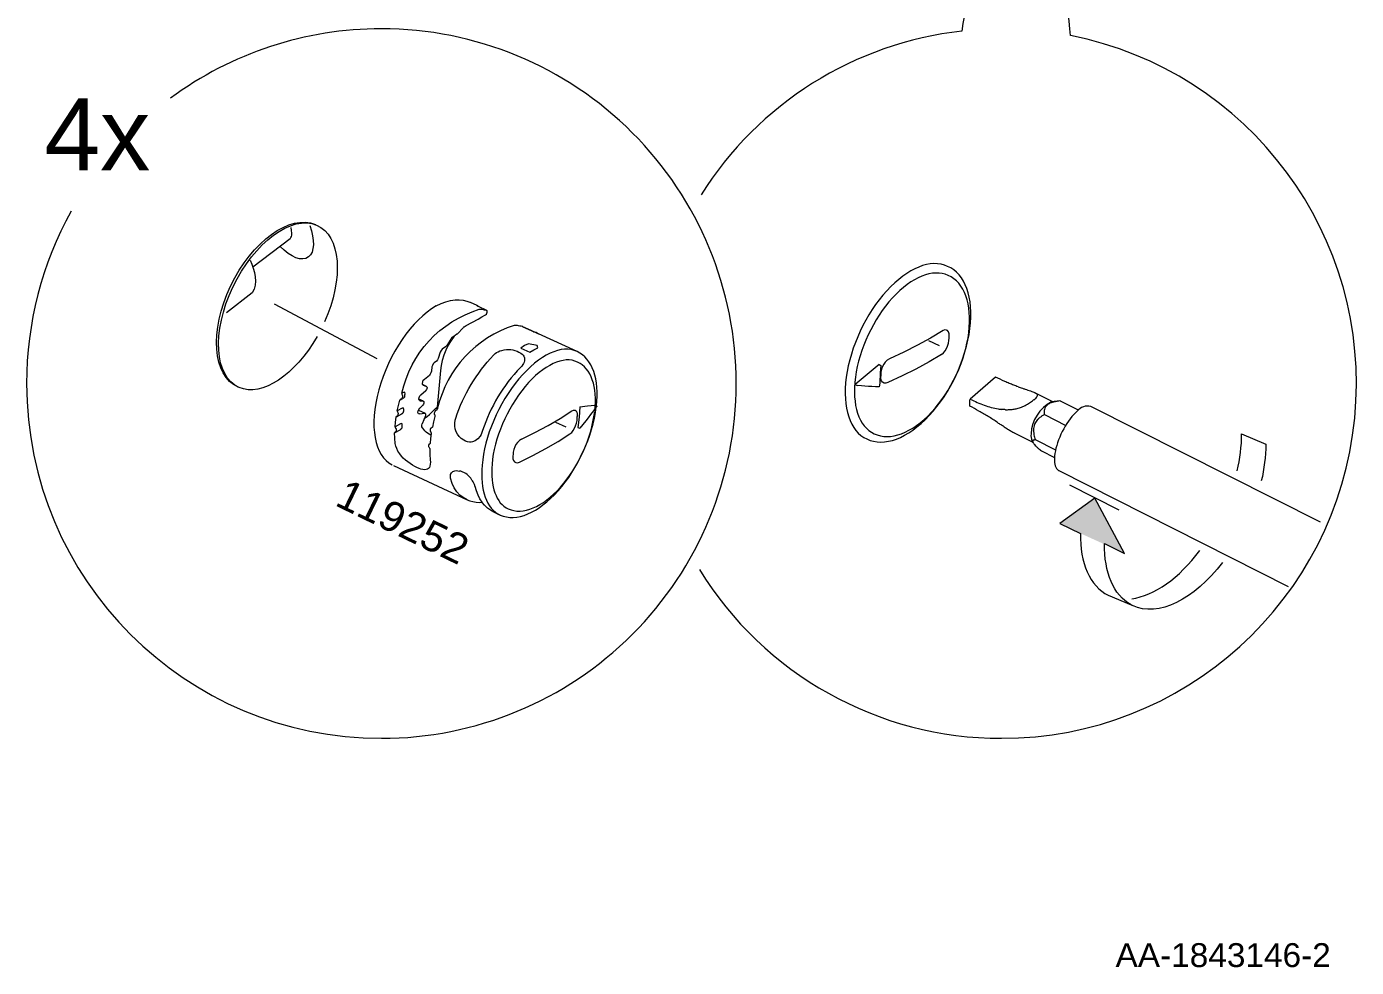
# Model space of a CAD drawing. Header units: metres. Extents: x -11.5 to 7.4, y -3.8 to 5.9.
# Drawn here: x 4.999 to 5.2927, y 0.7034 to 0.9112 of the extents above; entities that cross this region are included whole.
import ezdxf

# ---------------------------------------------------------------- set-up
doc = ezdxf.new("R2010")
doc.units = ezdxf.units.M
doc.header["$MEASUREMENT"] = 0
doc.layers.add('PDF6_Geometry_Num_Penna__7_Num_Penna__7', color=7, linetype='Continuous', lineweight=18)
doc.layers.add('PDF6_Text_Num_Penna__7_Num_Penna__7', color=7, linetype='Continuous', lineweight=18)
doc.styles.add('GENERATED_STYLE_1', font='')
doc.styles.get('GENERATED_STYLE_1').set_extended_font_data('Arial')

msp = doc.modelspace()

# ---------------------------------------------------------------- hatches: boundary and pattern name
at = {"layer": 'PDF6_Geometry_Num_Penna__7_Num_Penna__7', "linetype": 'Continuous', "lineweight": 18}
msp.add_hatch(color=7, dxfattribs=at).paths.add_polyline_path([(5.241497251750534, 0.794866258112064), (5.234919829238567, 0.8070751533163856), (5.227182696817877, 0.8014621082179207), (5.231718341926989, 0.7992950231766223)])

# ---------------------------------------------------------------- linework, layer by layer
at = {"layer": 'PDF6_Geometry_Num_Penna__7_Num_Penna__7', "color": 7, "linetype": 'Continuous', "lineweight": 18, "flags": 128}
for points in [[(5.008881065771067, 0.8704765185963419, 0.1282172665225067), (4.999011246484338, 0.8323805394973283, 0.4142024475179689), (5.077365375698625, 0.7540276387892995, 0.4142142067171323), (5.155719504912916, 0.8323805394973283, 0.4142142067171199), (5.077365375698625, 0.9107334402053571, 0.1612188671985471), (5.030796388929641, 0.8953979965712726)], [(5.14757770253043, 0.79131145240033, 0.2606571113216972), (5.21431753356987, 0.7540275159386729, 0.9066205344637401), (5.229557382023939, 0.9092395703434839)], [(5.082384315170124, 0.8293646794815217), (5.082433455420492, 0.8293646794815217), (5.082465396583233, 0.8294101342131128), (5.082524364883675, 0.8294555889447048), (5.082524364883675, 0.8294998151700375), (5.082556306046417, 0.8295464984078889), (5.082556306046417, 0.8295907246332224), (5.082556306046417, 0.8298218066605854), (5.082556306046417, 0.829868489898435), (5.082615642898736, 0.8300980977182872), (5.082556674598294, 0.8303671405890594), (5.082433823972371, 0.8304580500522443), (5.082256919071039, 0.8304113668143929), (5.081880996155713, 0.8302258623692476, -0.2720084610092364), (5.098973203740512, 0.8487753240787548), (5.09929507238043, 0.8487753240787548), (5.099554287201132, 0.8487753240787548), (5.099839300653272, 0.8487274123346449), (5.100071488336273, 0.8486930141593856), (5.100338074194527, 0.8486463309215342), (5.100659942834445, 0.848543136395759), (5.098828608553799, 0.8494183242548408), (5.098792490469778, 0.849418569956093), (5.098742121713149, 0.8494627961814256)], [(5.108576314318357, 0.8449065121671593), (5.108576314318357, 0.8449470528737129), (5.108549778583161, 0.844946561471211), (5.108226681436976, 0.845033785415616), (5.107941667984836, 0.845079240147208), (5.107673853620321, 0.8451246948787992), (5.107406039255808, 0.8451799776604654), (5.107085399122147, 0.8451799776604654), (5.106708247700562, 0.845224203885798, 0.262487553099207), (5.089769480547542, 0.8269980850237229), (5.089715426272134, 0.8268113520723182), (5.089629430833986, 0.8266307616522104)], [(5.217960054628513, 0.831667883016344, 0.001717212216290526), (5.216998134227529, 0.8320315208690792, -0.006508366035542143), (5.21601532922014, 0.8324197288469986, -0.01145701589592576), (5.215014096618859, 0.8328472490252121, -0.007373066253973542), (5.21299320382241, 0.8337993413761238), (5.207399814824095, 0.8289332280832769, 0.008129592957628533), (5.20894036167318, 0.8282096378965846, 0.01849554824091712), (5.21049442209112, 0.8276027558045191, 0.02217443082317866), (5.212037425952722, 0.8271150388196036, 0.02865103917863902), (5.213596400395696, 0.8267796566108299, 0.01159053641577579), (5.214397386476721, 0.8266617200099438)], [(5.213417775585604, 0.8237870153633233, 0.003790974665579934), (5.212383373315324, 0.8244491802370542, 0.003387113592843999), (5.21135879909512, 0.8250941460231527, 0.006184835383804523), (5.21033545338117, 0.8257145416840688, 0.01092611155771465), (5.209318250198523, 0.8263079102072819, 0.009694204659152019), (5.207285072339481, 0.8273975952592281, -0.07136212347740845), (5.207399569122842, 0.8289327366807724)], [(5.215213114632855, 0.8266101227470557, 0.01810921100463255), (5.216023928763954, 0.826622407809646, 0.02069407356253489), (5.216842113932609, 0.82669857519772, 0.02337231590746932), (5.217777007195888, 0.8268803941240863, 0.03004876194526687), (5.218692244359023, 0.8271764641325632, 0.02812131669858753), (5.219248757694455, 0.827403737790525, 0.01176866204264079), (5.219779472398448, 0.8276727806612962, 0.01635412526029797), (5.220258589839554, 0.8279442805445889, 0.01343113111046494), (5.220702080599137, 0.8282366650342876, 0.01784765866037701), (5.221113630195982, 0.8285364205615418)], [(5.231273991213024, 0.8265058225656459), (5.227178028494093, 0.8285415802878306), (5.225351239686603, 0.8283327342237596, 0.2673534487305261), (5.220820140050652, 0.8212769313744452, 0.1450837303048205), (5.221055890401798, 0.8196883499306225), (5.221283164059759, 0.8192989134464446)], [(5.225651978018863, 0.8283622183739814), (5.221694959357857, 0.8303622265640236, -0.04867295132877292), (5.221982184121265, 0.8301875329739596)], [(5.222734644205049, 0.8248528673938376, -0.03762865149465691), (5.223240788783857, 0.8252165052465728, -0.01247668534533551), (5.223769046475329, 0.8255248603176426), (5.228475453954475, 0.8231452436934958)], [(5.223861184444774, 0.8269382567688979, 0.06634879408460204), (5.223733419793811, 0.8264050850523885, 0.06010250679266827), (5.223729734275032, 0.8258682278171001)], [(5.284762539487176, 0.8017849596628475), (5.234036287536922, 0.8273268332986952, 0.2966249802711758), (5.231023744488015, 0.8262939052359268), (5.230633079497576, 0.8259290388769323), (5.23024118600088, 0.8255211747988653), (5.229855435035478, 0.8250875120893539), (5.229468455563818, 0.8246010236106942), (5.22909130414223, 0.8240887365005918), (5.228728894795756, 0.8235457367340082), (5.228377542005614, 0.8229855378797959), (5.228042159796841, 0.8224032259129155), (5.227726433688215, 0.8217963438208518), (5.227421764135926, 0.8211759481599357), (5.227150264252632, 0.8205616950303156), (5.226903334494525, 0.8199339283318441), (5.226679746355344, 0.8193159896834477), (5.226488099378903, 0.818699279541308), (5.226323479540167, 0.8180985399805403), (5.226192029370425, 0.8175113139886232), (5.22609006335091, 0.8169437440968546), (5.226022495506653, 0.8164056583553094), (5.22598932583765, 0.8158982852702428), (5.225988097331394, 0.8154105682853245), (5.226020038494136, 0.8149646205132202), (5.22609006335091, 0.8145641274727078), (5.226184658332871, 0.8141918900761596), (5.226318565515127, 0.8138798494863133), (5.226479499835088, 0.8136058925905028), (5.22667237531779, 0.8133835329575794), (5.226893506444453, 0.8132115420812864), (5.226993015451452, 0.8131587163121399)], [(5.215646285939863, 0.8223386064836795, 0.004204042558163032), (5.216415330858148, 0.8218828306615018, 0.02726770314929105), (5.217167176688802, 0.821474966583434)], [(5.222277639876614, 0.8244278042281419, 0.04218322233003162), (5.221952085717916, 0.8240199401500723, 0.04798694326823304), (5.221687956872177, 0.8235592503028606, 0.03833241992534809), (5.221499995414511, 0.8230395921552027, 0.03792639996466069), (5.221400486407516, 0.8224879928448026, 0.03307779790652297), (5.221385744332405, 0.8217594886330746)], [(5.221307365633063, 0.8198721344670066, -0.0953186494641941), (5.221486727546914, 0.8199532158801146, -0.03014505678713932), (5.221714001204873, 0.8199900710678918), (5.226231218720098, 0.8177111919570033)], [(5.266347476362428, 0.8130970452979245, 0.05760226661167972), (5.267333966888598, 0.8212702974406447), (5.272658313016143, 0.8190196739737177, -0.05746675881828877), (5.271676736515008, 0.8108673064374061)], [(5.221360191402212, 0.8191878564806077, 0.02222402188227352), (5.221576408503839, 0.8189126710785386, 0.0295702251320957), (5.221952331419164, 0.818526920113138, 0.01649604255901224), (5.222392136659975, 0.8181116849975139, 0.00304820407359186), (5.223118798112315, 0.8174987832247789), (5.225994731265191, 0.8160454603200984)], [(5.237884214842111, 0.7856278910425845), (5.24293091855507, 0.7835160887829513, 0.009322665784587283), (5.243207455314023, 0.7833767761731547)]]:
    msp.add_lwpolyline(points, format="xyb", dxfattribs=at)
for points in [[(5.048975701703236, 0.8581366646247863), (5.057182123514954, 0.864414331609499)], [(5.048850025512918, 0.8524191964942869), (5.043137471407453, 0.848021144086208)], [(5.053693534290595, 0.8500200466206165), (5.076364388798599, 0.837908203410775)], [(5.089447980459498, 0.8495485459183216), (5.090531522980147, 0.8500534619908686), (5.09158803836309, 0.8504564120438989), (5.092629811670927, 0.8507328259522282), (5.093650700372356, 0.8508728756657806), (5.094552423966638, 0.8508728756657806), (5.095413606854363, 0.8507770521775608), (5.096230563516759, 0.8505976902637107), (5.096923441046966, 0.8503298758991971)], [(5.098506494212625, 0.8495947377536686), (5.097015087613908, 0.85028515827136)], [(5.098791999067272, 0.8494183242548408), (5.098615094165941, 0.8495043196929881), (5.098506985615128, 0.8495485459183216), (5.098419761670721, 0.8496394553815039), (5.098506985615128, 0.849595229156173)], [(5.098561039890534, 0.8495485459183216), (5.098651949353719, 0.8495043196929881), (5.098741630310643, 0.8494625504801743)], [(5.100659942834445, 0.848543136395759), (5.098828240001922, 0.8494178328523381)], [(5.095609185050835, 0.8448654800581004), (5.095867171365276, 0.845033785415616), (5.096103044567048, 0.8451799776604654), (5.098741876011896, 0.8466296150463677)], [(5.098742121713149, 0.8466296150463677), (5.099554164350502, 0.8471382166376928), (5.100379720556715, 0.8475903069410933)], [(5.10037922915421, 0.8475906754929703), (5.100574561649429, 0.8477270396877463), (5.100660557087577, 0.8479125441328916), (5.100750238044499, 0.8481398177908508), (5.100750238044499, 0.848325322235997), (5.100750238044499, 0.8484604579245119), (5.100660557087577, 0.848542767843881)], [(5.093420109747496, 0.8428526954029616), (5.092775143961397, 0.8418969175332744), (5.092131406681554, 0.840849001694143), (5.091587178408711, 0.839750717098382), (5.091174400305608, 0.8386131203023268), (5.09081690498417, 0.837470609481235), (5.090531891532024, 0.8363330126851789), (5.090404126881063, 0.8352863253523077), (5.089679308188112, 0.8271744985225489)], [(5.093650577521728, 0.8429939736227752), (5.093006840241888, 0.842584881038448)], [(5.093999719000605, 0.8432560140078706), (5.093650823222982, 0.842994342174654)], [(5.094180923673843, 0.8433970465264311), (5.094090014210661, 0.8433098225820252), (5.094000333253733, 0.8432557683066184)], [(5.095609553602714, 0.8448658486099783), (5.095518644139529, 0.8448191653721278), (5.095414221107493, 0.8447208848713883), (5.094180800823217, 0.8433965551239275)], [(5.120614201451392, 0.8394301998153475), (5.112053969837014, 0.8433970465264311)], [(5.202733702350251, 0.8428092062813857), (5.202733702350251, 0.8433902897420049), (5.202585053092882, 0.8438165814139618), (5.202402005660257, 0.8440622826658091), (5.202157532914669, 0.8442047893918811), (5.201817236680858, 0.8442477871109544), (5.201384802477605, 0.8440622826658091), (5.198630491444392, 0.8424259123285021), (5.195750872772733, 0.8408325397102692), (5.192694349199748, 0.8393337620739967), (5.189570257782501, 0.8378337559314648)], [(5.20104413769192, 0.8388073471419126), (5.201476571895169, 0.8391476433757212), (5.201874607923163, 0.8396279893230849), (5.202157164362792, 0.840103421245411), (5.20240163710838, 0.8406365929619204), (5.202584684541005, 0.8412692736854286), (5.202680508029225, 0.8418835268150486), (5.202733333798374, 0.8423786148375214), (5.202733333798374, 0.8428098205345158)], [(5.090816290731036, 0.8399374500497876), (5.090531277278895, 0.8396610361414583), (5.090354372377563, 0.83930354082002), (5.08990965311172, 0.8379239282908948)], [(5.091546883403407, 0.8404816783226297), (5.090817150685419, 0.8399374500497876)], [(5.091819243241082, 0.8408037926638023), (5.091669365477454, 0.8406256592562134), (5.09154651485153, 0.8404819240238819)], [(5.093006717391264, 0.8425856181422047), (5.092866667677709, 0.8424406544036147), (5.092684848751341, 0.8422182947706913), (5.091818751838577, 0.8408042840663068)], [(5.10813650907755, 0.8402040359080418), (5.110131603242555, 0.83930354082002), (5.111001385674097, 0.8398428550678263), (5.111877310636935, 0.8402580901834487)], [(5.10986415742992, 0.8411709931846909), (5.108989460973341, 0.8407582150815847), (5.10813687762943, 0.8402041587586684)], [(5.1117728876049, 0.8407576008284563), (5.109863788878043, 0.8411703789315608)], [(5.111877187786309, 0.8402585815859531), (5.111772764754273, 0.8407573551272041)], [(5.19816304481275, 0.8419057627783415), (5.200562317537047, 0.8407915076012111)], [(5.089502034734902, 0.8373450561415412), (5.088986062106024, 0.8369310495321773)], [(5.089909898812971, 0.8379239282908948), (5.089714566317754, 0.8376118877010477), (5.089502034734902, 0.8373453018427925)], [(5.201043891990667, 0.838807224291287), (5.198294494982489, 0.8371708539539799), (5.195409962285796, 0.8355774813357479), (5.192363266762881, 0.8340750181806964), (5.189229347295562, 0.8325774690506842), (5.188740401804385, 0.8324877880937596), (5.188365707395317, 0.8324877880937596), (5.188025411161506, 0.8326831205889782), (5.187779709909659, 0.8329656770286036), (5.187645802727403, 0.8334042537631525), (5.187645802727403, 0.833980423198736)], [(5.189569889230624, 0.837833264528963), (5.189080943739445, 0.837554393608114), (5.188643595511156, 0.8371219594048629), (5.188313127327421, 0.8366760116327585), (5.188024428356501, 0.8361489824475452), (5.187779955610912, 0.8355298152928885), (5.187684132122689, 0.8348959060631209), (5.187646048428654, 0.8344167886220166), (5.187646048428654, 0.8339806688999873)], [(5.086586666531103, 0.8320087935032836), (5.086436788767475, 0.8321390151667627), (5.086406076110995, 0.8324166575813496), (5.086495757067919, 0.8327827524466036), (5.086613693668808, 0.8331058495927826), (5.086844652845542, 0.8333724354510368), (5.087951536985118, 0.8342422178825801)], [(5.088395887699084, 0.835108191944717), (5.0883049782359, 0.8347408685732045), (5.088132987359607, 0.8344656831711355), (5.087951168433241, 0.8342420950319545)], [(5.088985816404771, 0.8369310495321773), (5.088767142290626, 0.8367000903554391), (5.088627092577074, 0.8363794502217781), (5.088536183113892, 0.8360661811256715), (5.088396133400336, 0.8351079462434647)], [(5.187251820770063, 0.836585962123956), (5.184655987044291, 0.8343685083260288), (5.181997499499298, 0.832146140503065), (5.182390621502252, 0.8319557220328839)], [(5.187252189321942, 0.8365855935720781), (5.187645311324896, 0.8363939465956367)], [(5.187645679876779, 0.8363937008943854), (5.187592854107628, 0.8355288324878805), (5.187535114313446, 0.8347573305570783), (5.187497030619408, 0.8339809146012396), (5.187439290825223, 0.8332597814270661), (5.187401207131186, 0.8324870509900038), (5.187305383642965, 0.8316234110897582)], [(5.087307676854651, 0.8317352051593492), (5.086437894423108, 0.8321393837186397)], [(5.086586543680479, 0.8320091620551597), (5.087307676854651, 0.8317352051593492), (5.087398586317834, 0.8316455242024245), (5.087435441505614, 0.8314575627447613), (5.087398586317834, 0.8312376601243576), (5.087307676854651, 0.8310460131479163), (5.087167627141097, 0.8308703367528452)], [(5.187305015091088, 0.8316236567910105), (5.186484372909916, 0.8316715685351213), (5.185668644753783, 0.8317194802792311), (5.184900828341757, 0.8317563354670074), (5.184123183879658, 0.8318054757173785), (5.183350453442598, 0.8318533874614884), (5.182390990054131, 0.8319553534810051)], [(5.080828657694047, 0.8263550848476369), (5.081118585171229, 0.8275418218940631), (5.081418340698482, 0.8286806471963768)], [(5.081522763730518, 0.8288656602390185), (5.081522763730518, 0.8288116059636126), (5.081472394973888, 0.8288116059636126), (5.081472394973888, 0.8287710652570572), (5.081418340698482, 0.8287710652570572), (5.081418340698482, 0.8287243820192058), (5.081418340698482, 0.8286801557938723), (5.082116132253732, 0.829088019871941)], [(5.08193443617799, 0.829132491798525), (5.081880381902582, 0.829132491798525), (5.081880381902582, 0.8290882655731924), (5.081880381902582, 0.829047724866637), (5.081844755221065, 0.829047724866637), (5.081844755221065, 0.8290010416287865), (5.081794386464434, 0.8290010416287865), (5.081649422725846, 0.8289113606718619), (5.081522886581144, 0.8288659059402699)], [(5.081880750454459, 0.8302262309211264), (5.081880750454459, 0.8301807761895352), (5.081880750454459, 0.8301353214579423), (5.081880750454459, 0.830098466270166), (5.081880750454459, 0.8300530115385731), (5.081880750454459, 0.8300087853132405), (5.081934804729867, 0.8298687355996881), (5.082025714193049, 0.8296869166733201)], [(5.082025345641172, 0.8296860567189377), (5.082025345641172, 0.8296406019873457), (5.082025345641172, 0.8295902332307179), (5.082025345641172, 0.8295460070053853), (5.082025345641172, 0.8294993237675339), (5.082025345641172, 0.8294550975422013), (5.081971291365766, 0.8293236473724628), (5.08193443617799, 0.8291332289022808)], [(5.082347459982348, 0.8293237702230893), (5.082256550519162, 0.8291788064844985), (5.08211650080561, 0.8290878970213145)], [(5.082465150881982, 0.8294552203928269), (5.082465150881982, 0.8294097656612358), (5.082384069468871, 0.8293237702230893), (5.082384069468871, 0.8293655394359023)], [(5.086668239346714, 0.8284983368675052), (5.085620323507586, 0.8289565697022026)], [(5.085761970279274, 0.8286342096597776), (5.085888506423977, 0.828544528702853), (5.085711601522645, 0.8286796643913696), (5.085620692059463, 0.8289118520743655), (5.085671060816091, 0.8292779469396185), (5.085852879742458, 0.8296403562860952), (5.086083838919196, 0.8299130846756455), (5.087167381439846, 0.8308700910515938)], [(5.085888260722726, 0.8285450201053575), (5.086614307921936, 0.8284983368675052), (5.08670521738512, 0.8284491966171359), (5.08675435763549, 0.8282673776907687), (5.08675435763549, 0.8280450180578462), (5.086668362197344, 0.8278189729061456), (5.086523398458752, 0.8276322399547418)], [(5.081834804320366, 0.8256280548434187), (5.080597698517312, 0.8249388628319849), (5.080597698517312, 0.8249855460698363), (5.080597698517312, 0.8250297722951698), (5.080656666817754, 0.8250297722951698), (5.080656666817754, 0.8250850550768352), (5.08071072109316, 0.8250850550768352)], [(5.081005194043499, 0.8253523780388461), (5.080969567361983, 0.8253069233072541), (5.080969567361983, 0.825261468575663), (5.080919198605356, 0.825261468575663), (5.080919198605356, 0.8252160138440701), (5.080796347979431, 0.825170559112478), (5.080711581047543, 0.8250845636743307)], [(5.080828534843423, 0.8263553305488891), (5.080828534843423, 0.8263184753611119), (5.080828534843423, 0.8262717921232605), (5.080887503143867, 0.8262275658979288), (5.080887503143867, 0.8261685975974835), (5.080968584556974, 0.8259966067211906), (5.081005439744752, 0.8258590140201552)], [(5.082284560461872, 0.8266302702497059), (5.082247705274096, 0.826896856107961), (5.082156795810914, 0.8269939081024411), (5.081925836634175, 0.8269435393458116), (5.080828780544675, 0.8263182296598597)], [(5.081006176848508, 0.8258591368707817), (5.081060231123915, 0.8258149106454491), (5.081060231123915, 0.8257645418888195), (5.081060231123915, 0.8257190871572284), (5.081060231123915, 0.8256736324256364), (5.081006176848508, 0.8254930420055278), (5.081006176848508, 0.8253529922919753)], [(5.082052987032007, 0.8258590140201552), (5.081925222381045, 0.8257152787878246), (5.081835541424118, 0.8256280548434187)], [(5.081871782358768, 0.8257593821625324), (5.082107655560542, 0.8259043459011224)], [(5.082107901261795, 0.8259043459011224), (5.082157041512163, 0.8259043459011224), (5.082193896699943, 0.8259498006327144), (5.082193896699943, 0.8259903413392689), (5.082247950975349, 0.8260357960708609), (5.082247950975349, 0.8260763367774153), (5.082247950975349, 0.8261181059902292), (5.082283577656865, 0.826353979192004)], [(5.082283946208742, 0.8263541020426297), (5.082283946208742, 0.8263946427491842), (5.082283946208742, 0.8266305159509582)], [(5.08576184742865, 0.8256736324256364), (5.085530888251911, 0.8257190871572284), (5.085439978788727, 0.8259512748402242), (5.085475605470247, 0.8263185982117376), (5.085620569208839, 0.8266748650269173), (5.085852756891834, 0.8269525074415043), (5.086523521309378, 0.8276330999091233)], [(5.085530396849409, 0.8264900976855278), (5.087026717473163, 0.8258144192429455)], [(5.085761356026145, 0.8256733867243842), (5.086935808009978, 0.8258146649441978), (5.087026717473163, 0.8257642961875682), (5.087117626936346, 0.8256733867243842), (5.087117626936346, 0.8254927963042773), (5.087075857723534, 0.8252618371275391)], [(5.087076226275409, 0.8252615914262877), (5.086351407582459, 0.8234851713754265)], [(5.086809271865279, 0.8246712941687235), (5.087434581551229, 0.825084072271828), (5.087992323392925, 0.8255373910814869), (5.088454241746398, 0.8259968524224428), (5.088858420305689, 0.8263998024754722), (5.089266284383756, 0.8268113520723182), (5.08967906248686, 0.8271749899250533)], [(5.089125866118327, 0.8261685975974835), (5.089089010930547, 0.8259966067211906), (5.089034956655141, 0.8258590140201552)], [(5.089035325207018, 0.8258590140201552), (5.089035325207018, 0.8258147877948234), (5.089035325207018, 0.8257644190381948), (5.089035325207018, 0.8257189643066019), (5.089035325207018, 0.8256735095750098), (5.089035325207018, 0.8256280548434187), (5.089126234670202, 0.8254929191549021), (5.089180288945608, 0.8253061862034974)], [(5.089266284383756, 0.8263184753611119), (5.089215915627127, 0.8263184753611119), (5.089215915627127, 0.8262717921232605), (5.089180288945608, 0.8262717921232605), (5.089180288945608, 0.8262275658979288), (5.089126234670202, 0.8262275658979288), (5.089126234670202, 0.8261685975974835)], [(5.089180411796235, 0.8253065547553762), (5.089180411796235, 0.8252611000237842), (5.089180411796235, 0.8252156452921922), (5.089180411796235, 0.8251701905606001), (5.089180411796235, 0.8251296498540457), (5.089180411796235, 0.8250841951224546)], [(5.089538521370802, 0.8264900976855278), (5.089393557632212, 0.8263991882223429), (5.089265792981253, 0.826318106809234)], [(5.089679553889361, 0.8271740071200462), (5.089629185132736, 0.8266310073534617), (5.089629185132736, 0.8265843241156103), (5.089588644426179, 0.826535183865241), (5.08953827566955, 0.8264897291336499)], [(5.108317959452041, 0.8201194327769885), (5.111270059992993, 0.8215702986691511), (5.114153364183428, 0.823115759543275), (5.116837650359866, 0.8246710484674722), (5.119439626616936, 0.8263184753611119), (5.119798350444631, 0.8264904662374057), (5.120115305059516, 0.8264904662374057), (5.120346264236254, 0.8263553305488891), (5.120523169137584, 0.8260875161843737), (5.120614078600768, 0.8256735095750098), (5.120614078600768, 0.8251292813021678)], [(5.12120290165082, 0.8272656536869851), (5.12102599674949, 0.8249855460698363), (5.120754496866198, 0.8226587552148379), (5.121167274969304, 0.8224916783635807)], [(5.124816798513626, 0.8272194618516382), (5.124173061233783, 0.8263545934451324), (5.12356495063546, 0.8255376367827383), (5.123035464437729, 0.82480790406475), (5.12248263662107, 0.8241273115971319), (5.121842584860007, 0.823347210122515), (5.121166906417425, 0.8224909412598249)], [(5.121203147352073, 0.8272656536869851), (5.122893571964786, 0.8274511581321295), (5.124531170808353, 0.8275862938206462)], [(5.124531170808353, 0.8275866623725241), (5.124853039448272, 0.8274515266840075)], [(5.124943948911458, 0.8274054576992871), (5.124943948911458, 0.8273649169927308), (5.12490709372368, 0.8273649169927308), (5.12490709372368, 0.827310862717324), (5.124853039448272, 0.8272654079857329), (5.124816184260496, 0.8272199532541409)], [(5.124853285149525, 0.8274510352815048), (5.124944194612709, 0.8274055805499128)], [(5.081972028469522, 0.8231715337274439), (5.081935173281746, 0.8234393480919584), (5.081844263818562, 0.8235351715801791), (5.081613304641824, 0.8234848028235504), (5.080388483901363, 0.8228042103559305)], [(5.080388975303867, 0.8228039646546801), (5.080474970742012, 0.8238518804938098), (5.080597821367936, 0.824939108533238)], [(5.080389343855744, 0.8228040875053049), (5.080389343855744, 0.8227488047236386), (5.080389343855744, 0.8227033499920475), (5.080389343855744, 0.8226591237667158), (5.08042497053726, 0.8226173545539011), (5.080515880000446, 0.8224908184091992), (5.080598189919813, 0.8223003999390164)], [(5.080597575666683, 0.8223012598933988), (5.080597575666683, 0.8222558051618067), (5.080656543967129, 0.822214035948992), (5.080656543967129, 0.8221685812174), (5.080656543967129, 0.8221243549920674), (5.080656543967129, 0.8219781627472171), (5.080656543967129, 0.8218933958153309)], [(5.081739840786527, 0.822401383153526), (5.081613304641824, 0.822256419414936), (5.08152239517864, 0.8221679669642707)], [(5.081558636113288, 0.8223006456402686), (5.081794509315063, 0.8224456093788586)], [(5.081794755016313, 0.8224449951257284), (5.081843895266681, 0.8224449951257284), (5.081880750454459, 0.8224916783635807), (5.081880750454459, 0.8225322190701352), (5.081934804729867, 0.8225776738017272), (5.081934804729867, 0.8226169860020223), (5.081934804729867, 0.8226587552148379), (5.081971659917643, 0.822894628416611)], [(5.081971414216394, 0.8228953655203668), (5.081971414216394, 0.8229359062269204), (5.081971414216394, 0.8231705509224359)], [(5.086292193580764, 0.8228039646546801), (5.086265166443059, 0.8229808695560097), (5.086292193580764, 0.823211828732747), (5.086351161881208, 0.8234845571222982)], [(5.086496125619798, 0.8224914326623294), (5.086405216156615, 0.8226179688070312), (5.086292193580764, 0.8228034732521756)], [(5.088305223937152, 0.8209768072953123), (5.087901045377864, 0.8212028524470121), (5.087543550056425, 0.8214362686362673), (5.087221681416503, 0.8216647708004867), (5.086935439458101, 0.8219387276962964), (5.086704480281364, 0.8222139130983654), (5.086495634217293, 0.822491555512955)], [(5.088160137347938, 0.8223451175668535), (5.088160137347938, 0.8222148959033753), (5.088133110210233, 0.8220785317085992)], [(5.088250678259243, 0.8224914326623294), (5.088250678259243, 0.822444749424478), (5.08822365112154, 0.822444749424478), (5.08822365112154, 0.8224017517054047), (5.088159768796057, 0.8223452404174791)], [(5.088536183113892, 0.8226173545539011), (5.088396133400336, 0.8225768138473466), (5.088251169661746, 0.8224908184091992)], [(5.088626846875822, 0.8227494189767697), (5.088572792600415, 0.8227039642451768), (5.088572792600415, 0.8226585095135848), (5.088535937412638, 0.8226585095135848), (5.088535937412638, 0.8226179688070312)], [(5.089180411796235, 0.8250845636743307), (5.088858543156315, 0.8239469668782755), (5.088626355473318, 0.8227491732755166)], [(5.11582364129349, 0.8238687110295615), (5.118108662935674, 0.8227999105840231)], [(5.118976848309078, 0.821253466904893), (5.119389626412183, 0.8215704215197777), (5.119711495052105, 0.8220323398732505), (5.119969481366546, 0.8224918012142064), (5.120255723324949, 0.8230274299432354), (5.120437542251315, 0.8236244839852249), (5.120577591964866, 0.8242141669896608), (5.120577591964866, 0.8246711713180979), (5.120614447152645, 0.8251294041527943)], [(5.080388975303867, 0.8216163676538724), (5.080334921028461, 0.8216163676538724), (5.080334921028461, 0.821569684416021), (5.080334921028461, 0.8215254581906892), (5.080284552271831, 0.8214800034590972), (5.081522886581144, 0.8221679669642707)], [(5.08042497053726, 0.8191094777812689), (5.080334061074076, 0.8202949863214348), (5.08028492082371, 0.8214804948616008)], [(5.08065678966838, 0.8218929044128274), (5.08065678966838, 0.8218474496812362), (5.080597821367936, 0.8218019949496442), (5.080597821367936, 0.8217565402180522), (5.080565880205196, 0.8217565402180522), (5.080474970742012, 0.8216644022486097), (5.080388975303867, 0.8216164905044971)], [(5.088305223937152, 0.82102238487753), (5.088251169661746, 0.82102238487753), (5.088224142524043, 0.82102238487753), (5.088160260198562, 0.8210678396091229), (5.08813323306086, 0.8210678396091229), (5.088042323597676, 0.821113294340714)], [(5.088133110210233, 0.8220787774098506), (5.088133110210233, 0.8220320941719983), (5.088133110210233, 0.8219780398965932), (5.088133110210233, 0.8219387276962964), (5.088160137347938, 0.8218932729647044), (5.088160137347938, 0.8218478182331133), (5.088251046811122, 0.8217114540383372), (5.088305101086528, 0.8215701758185254)], [(5.088364069386969, 0.8213444992187036), (5.088224019673417, 0.8202560426730168), (5.088133110210233, 0.8191995272900714)], [(5.088305223937152, 0.8215700529678989), (5.088364192237597, 0.8215258267425662), (5.088364192237597, 0.8214803720109742), (5.088364192237597, 0.8214361457856416), (5.088364192237597, 0.8213894625477911), (5.088364192237597, 0.8213440078161991)], [(5.108318082302665, 0.820118572822607), (5.107854935442932, 0.819797932688946), (5.107443385846087, 0.8193851545858424), (5.107084662018391, 0.8189220077261083), (5.106798420059988, 0.8184281482098941), (5.106590802502177, 0.81783846520546), (5.106486379470141, 0.8171947279256191), (5.106449524282365, 0.8167917778725879), (5.106395470006957, 0.8163384590629281)], [(5.10639571570821, 0.8163379676604237), (5.10639571570821, 0.8157814543249895), (5.106535765421761, 0.8153735902469226), (5.106766724598501, 0.8150959478323339), (5.107030853444236, 0.8149251854622994), (5.107406776359561, 0.814878502224448), (5.107855181144185, 0.815014866419224), (5.110820795253987, 0.8164706463364224), (5.113690585875572, 0.8180210212355821), (5.11637487205201, 0.8196119368412971), (5.118976848309078, 0.8212532212036407)], [(5.21724383547938, 0.821430863208727), (5.221210682190463, 0.819428398006167)], [(5.088160137347938, 0.8155049175660336), (5.088224019673417, 0.8150147435685975), (5.088160137347938, 0.8145577392401604), (5.088079055934827, 0.8141437326307974), (5.087951291283865, 0.813821863990877), (5.087755958788646, 0.8135909048141388), (5.087543427205798, 0.8134594546444012), (5.087221558565879, 0.8133783732312905), (5.086899689925957, 0.8133316899934391), (5.086496739872928, 0.8133783732312905), (5.08608396176982, 0.8134594546444012), (5.085671183666717, 0.8135909048141388), (5.085158896556614, 0.813821863990877), (5.084709263265735, 0.8140577371926501), (5.08421540374952, 0.814326780063424), (5.083699431120639, 0.8146928749286779), (5.083199429073129, 0.8150601983001904), (5.0826969700131, 0.8154631483532206), (5.082201881990624, 0.8159164671628796), (5.081794017912557, 0.8163783855163533), (5.081418094997229, 0.8168833015889003), (5.081005316894126, 0.8174226158367066), (5.080747330579687, 0.8180208983849555), (5.080516371402949, 0.8185638981515417), (5.080425461939765, 0.8191093549306423)], [(5.087846991102458, 0.8189828187859405), (5.087811364420938, 0.8189226219792385), (5.087811364420938, 0.8188783957539059), (5.087756081639274, 0.8188783957539059), (5.087756081639274, 0.8188415405661287)], [(5.087756450191151, 0.8188412948648764), (5.087756450191151, 0.8187049306701004), (5.087756450191151, 0.8185636524502886)], [(5.087756450191151, 0.8185641438527922), (5.087756450191151, 0.8185199176274596), (5.087756450191151, 0.81847323438961), (5.087810504466558, 0.8184290081642764), (5.087810504466558, 0.8183835534326844)], [(5.087810995869061, 0.8183835534326844), (5.087901905332243, 0.8182521032629451), (5.087991586289169, 0.8181059110180948)], [(5.088041955045798, 0.8190643916015548), (5.087951045582612, 0.8190275364137776), (5.087846622550579, 0.8189833101884441)], [(5.087992200542299, 0.8181065252712258), (5.08804256929893, 0.8180610705396338), (5.08804256929893, 0.8180205298330794), (5.088078195980444, 0.8179750751014874), (5.088078195980444, 0.8179296203698954)], [(5.088133110210233, 0.8191994044394457), (5.088133110210233, 0.8191539497078528), (5.088079055934827, 0.8191097234825202), (5.088042200747049, 0.8190642687509282)], [(5.088078564532326, 0.8179301117723989), (5.088078564532326, 0.8167016055131597), (5.088159645945433, 0.8155050404166602)], [(5.080012438135409, 0.8142803425268239), (5.096280318020257, 0.8067127439699098), (5.095414221107493, 0.8071869473859756), (5.094679574364468, 0.8077631168215591), (5.094000210403109, 0.808483021489474), (5.093455982130266, 0.8093712315149038), (5.093006348839385, 0.810336837434666), (5.092630425924058, 0.8114695202056845)], [(5.092594307840034, 0.8117282436238806), (5.092594307840034, 0.812016942594803), (5.092594307840034, 0.8122724718967236), (5.092811753447922, 0.8126913925311241), (5.093133622087841, 0.8129420078080098), (5.093595540441315, 0.8131041706342286), (5.093908809537421, 0.8131557678971166), (5.094643456280446, 0.8130108041585267)], [(5.092630180222805, 0.8114690288031818), (5.092594553541288, 0.811593107935364), (5.092594553541288, 0.8117282436238806)], [(5.095233016434257, 0.812866086121188), (5.095056111532925, 0.8129655951281869), (5.094911147794335, 0.813011049859778), (5.094784611649633, 0.813011049859778), (5.094680188617598, 0.813011049859778), (5.094643333429822, 0.813011049859778)], [(5.098007966372625, 0.8098632482717294), (5.097917056909441, 0.8100868364109113), (5.097799120308556, 0.8103632503192397), (5.097654156569966, 0.8106851189591602), (5.097504278806339, 0.8108657093792688), (5.097477251668634, 0.8109074785920827), (5.097364229092785, 0.8110524423306726), (5.097101328753308, 0.8115057611403325), (5.096833514388791, 0.8117772610236242), (5.096548500936651, 0.8120450753881387), (5.096280686572136, 0.8122760345648752), (5.09601287220762, 0.8125033082228343), (5.095695917592737, 0.8126875841617212), (5.095232770733004, 0.8128657175693101)], [(5.226993261152703, 0.8131582249096354), (5.27760034799581, 0.7875721250484569)], [(5.096280318020257, 0.8067129896711611), (5.0969240553001, 0.806491858544498), (5.097567792579941, 0.8063038970868357), (5.098293839779149, 0.8061675328920597), (5.098973203740512, 0.8061245351729855), (5.099608341476538, 0.8061675328920597), (5.099114481960324, 0.8069034081413431), (5.098701703857218, 0.8077596770040332), (5.098329466460667, 0.8086712286483895), (5.098061652096154, 0.8096736897559289)], [(5.098061897797407, 0.8096730755027988), (5.098007843522, 0.8097197587406493), (5.098007843522, 0.8097652134722422), (5.098007843522, 0.8098094396975739), (5.098007843522, 0.8098634939729807)], [(5.229325580285868, 0.8099808163207385), (5.240212602755248, 0.8044771082793458)], [(5.102156509159451, 0.8039876713856655), (5.101421862416426, 0.8043918499449543), (5.100786724680399, 0.804890623486207), (5.100161414994448, 0.8054889060344559), (5.099608587177789, 0.8061240437704829), (5.099608587177789, 0.8061670414895552)], [(5.237041459548273, 0.7970431712034367), (5.241497251750534, 0.794866258112064), (5.234919829238567, 0.8070751533163856), (5.227182696817877, 0.8014621082179207), (5.231718341926989, 0.7992950231766223)], [(5.103575188187619, 0.8033451626120831), (5.102156263458198, 0.8039876713856655)]]:
    msp.add_lwpolyline(points, dxfattribs=at)
for points in [[(5.098741630310643, 0.8494632875839301), (5.09870108960409, 0.8494632875839301), (5.09870108960409, 0.8495038282904845), (5.098651949353719, 0.8495038282904845), (5.098651949353719, 0.8495480545158172), (5.098615094165941, 0.8495480545158172), (5.098561039890534, 0.8495480545158172), (5.098561039890534, 0.8495947377536686), (5.098651949353719, 0.8495038282904845)], [(5.108575700065229, 0.8449056522127787), (5.110417230947828, 0.8440850100316064), (5.110597821367936, 0.8439916435559036), (5.110771040750487, 0.8439461888243116), (5.111001999927225, 0.8438098246295365), (5.111323868567148, 0.8437176866600931), (5.111554827743884, 0.8436230916781309), (5.111731732645215, 0.8435334107212071), (5.111913551571583, 0.8434412727517646), (5.112053601285135, 0.8433970465264311), (5.111772273351772, 0.843487955989616), (5.111554827743884, 0.8436230916781309), (5.111269814291742, 0.8437176866600931), (5.111037626608743, 0.8438098246295365), (5.11073909958775, 0.8439461888243116), (5.110417230947828, 0.8440850100316064)]]:
    msp.add_lwpolyline(points, close=True, dxfattribs=at)
msp.add_lwpolyline([(5.099699005238469, 0.8219779170459667), (5.099644950963063, 0.8218010121446362), (5.099553795798625, 0.8215700529678989), (5.099376890897295, 0.8211585033710547), (5.099149617239336, 0.8207457252679493), (5.098652072204345, 0.8201646418073292), (5.098098015881428, 0.8197518637042247), (5.097477620220513, 0.8194766783021548), (5.097155751580591, 0.8194312235705628), (5.096783514184041, 0.8194312235705628), (5.096370736080939, 0.8195209045274874), (5.095957957977832, 0.8196572687222634), (5.095555130775429, 0.8198436331217902, -0.3501312094204233), (5.093687187008253, 0.8243137988472844), (5.093737555764882, 0.8245312444551693), (5.093768759823867, 0.8247174860040714, -0.1098111135916664), (5.102120022523552, 0.8386593121376755), (5.102478746351251, 0.838981180777596), (5.102800614991169, 0.8392121399543324), (5.103171623881462, 0.8393829023243677), (5.103525433684121, 0.83957086378203), (5.103938211787227, 0.8397072279768061), (5.104436616776599, 0.8398428550678263), (5.104980845049443, 0.8398919953181956), (5.10548453261573, 0.8398919953181956), (5.105946450969203, 0.8398919953181956), (5.106396084260087, 0.839796171829974), (5.10685800261356, 0.8397064908730512), (5.107315989747004, 0.839524671946684), (5.107723853825073, 0.83930354082002), (5.108136631928177, 0.8391217218936529), (5.108458500568098, 0.8388453079853244), (5.108667346632169, 0.8386131203023268), (5.108812310370759, 0.8383919891756646), (5.108952360084309, 0.8380701205357433), (5.108988969570836, 0.837747514792067), (5.108953342889318, 0.8374256461521465), (5.108871032969951, 0.8371136055623003), (5.108726069231359, 0.8368408771727482), (5.108576191467733, 0.8365644632644198), (5.10835383183481, 0.8362413661182408), (5.108045476763742, 0.8359256400096156, 0.1125717092948326)], format="xyb", close=True, dxfattribs=at)
at = {"layer": 'PDF6_Geometry_Num_Penna__7_Num_Penna__7', "color": 7, "linetype": 'Continuous', "lineweight": 18}
for centre, radius, start, end in [((5.214308696946825, 0.8323608993054128), 0.07836236906339344, 96.44733882717338, 147.8754800343803), ((5.208473272684248, 0.8432067097069798), 0.01938633996946937, 312.0735704447928, 313.363442016998), ((5.220931028444836, 0.8301967930269463), 0.001358122297896891, 322.4642171092224, 334.1201514186886), ((5.227392450972838, 0.822329081164888), 0.006176107995359281, 100.3294375077005, 106.756915777104), ((5.225431336778586, 0.8263202254626858), 0.001683683380187873, 133.1379958872309, 146.2168398300429), ((5.226298161511647, 0.8251596668007952), 0.003144500429116626, 114.3583142576345, 122.4578683576767), ((5.200840545151085, 0.8018960307231504), 0.02520372441268304, 56.12938341705537, 58.13119281231291)]:
    msp.add_arc(centre, radius, start, end, dxfattribs=at)
for centre, major_axis, ratio, start_param, end_param in [((5.193427162048746, 0.83922316248547), (0.008978701458644876, 0.01903095547674061), 0.5399818125472814, 0.001831847975671153, 3.151818794283653), ((5.194331046584722, 0.8387969911002093), (0.008228896915076335, 0.0174409281235971), 0.5400554877862198, 0.002068141233733556, 3.151687425970872), ((5.193637085439189, 0.8391266069988585), (0.00898745968467285, 0.01902952588837048), 0.5566823137822386, 3.132497063559025, 6.305433469332574), ((5.194522943067225, 0.8387090252061791), (0.008237448767804523, 0.01743946040892552), 0.5566396712493616, 3.132481691548816, 6.305654252867655), ((5.088236449490781, 0.8324484039690487), (0.00839249998086977, 0.0180739453613149), 0.5149006390550138, 0.6369748613587369, 3.13094694315751), ((5.111861342913443, 0.8221026752621912), (0.00875563785566591, 0.01732566232746468), 0.4994583251752874, 0.0002799703772891071, 2.265535974227908), ((5.112815706214233, 0.8215590594775293), (0.007868386287074536, 0.0155549849309975), 0.499091768405979, 6.28313636181579, 8.549766898922833), ((5.115641418091954, 0.8257696119963303), (0.00449365516299949, 0.01384293588527108), 0.5947813306441863, 5.022664793389026, 6.224001855121573), ((5.116299996162351, 0.8249263407118805), (0.003939736733461708, 0.01235555631211138), 0.5953190295580302, 5.013717625861837, 6.221599470093313), ((5.111945066650645, 0.822041919643433), (0.008371748880417584, 0.01869662078253787), 0.5384938250814122, 3.141730000275666, 5.221564197796751), ((5.112906807444599, 0.8214595498838166), (0.007532963275721726, 0.01676097736340498), 0.5380737050718367, 3.141919199849849, 5.224806248413969), ((5.112351097976893, 0.821779177957052), (0.008854606129029996, 0.01839693904755913), 0.5051467001283206, 2.211328655147649, 3.150027278724436), ((5.112984888847015, 0.8208845133697578), (0.007650491564930029, 0.01616789512140571), 0.5107039333494939, 2.19522328948304, 3.146759624236925)]:
    msp.add_ellipse(centre, major_axis=major_axis, ratio=ratio, start_param=start_param, end_param=end_param, dxfattribs=at)
for points in [[(5.229543271595007, 0.909242647859771), (5.228233683922657, 0.9231886509146543), (5.221374933477323, 0.9858068434543465), (5.203372402754422, 0.991261411245369)], [(5.203372402754427, 0.9912614112453699), (5.216270489970183, 0.978879296658496), (5.208369966217012, 0.9266382964905988), (5.205510003645504, 0.9102279098796782)], [(5.044052462869336, 0.8539027406529422), (5.04877484092985, 0.8638094151274478), (5.057166767186715, 0.8698892926044248), (5.062799468385331, 0.8674900198801279)], [(5.044565978485698, 0.8536843122400501), (5.049288356546214, 0.8635909867145557), (5.057568488733487, 0.8697212329481614), (5.063058683206023, 0.8673833855368311)], [(5.057182123514954, 0.864414331609499), (5.057182123514954, 0.864414331609499), (5.057900799676609, 0.8647239151868273), (5.057416768210473, 0.8668787151655328)], [(5.061559414167252, 0.8672671688447036), (5.0626761263569, 0.8641565909963109), (5.062640499675382, 0.8613985944443163), (5.061255973121218, 0.8603334795175552)], [(5.063059051757907, 0.8673835083874559), (5.068404282491853, 0.8651034007703053), (5.069135243716104, 0.855626703486533), (5.064807216164807, 0.8459817008452459)], [(5.061255973121218, 0.860333479517557), (5.059824763329209, 0.8592315094030205), (5.057349323216837, 0.8602437985606324), (5.0550114758055, 0.8626332432348542)], [(5.048350023465405, 0.8596231571984658), (5.049347570547909, 0.8574511581321289), (5.050261579204784, 0.8544044626092138), (5.04885002551292, 0.8524191964942833)], [(5.045698661256715, 0.8316176371103401), (5.040065960058103, 0.8340181383408929), (5.039327627796299, 0.8439948376721764), (5.044052462869338, 0.8539027406529405)], [(5.045954190558637, 0.8315060887420023), (5.040465224592355, 0.8338476216721116), (5.039842371918921, 0.8437776377655437), (5.044565978485693, 0.8536843122400466)], [(5.063167037458092, 0.8427587146741304), (5.058334093834246, 0.8343139626481184), (5.050976569847659, 0.8293667679421617), (5.045954436259882, 0.8315055973394996)], [(5.217960054628517, 0.831667883016344), (5.218285608787212, 0.8315597744655303), (5.218591506845765, 0.8314467518896809), (5.218902318929356, 0.8313484713889405)], [(5.218902318929352, 0.8313484713889414), (5.219113622005938, 0.83127230400087), (5.219331067613822, 0.8312047361566117), (5.219534999652856, 0.831129797274798)], [(5.219534999652861, 0.8311297972747962), (5.219738931691895, 0.8310696004680933), (5.219941635224666, 0.8309983471050586), (5.220140653238664, 0.8309418358171312)], [(5.220140653238664, 0.8309418358171321), (5.220334757227626, 0.8308693539478389), (5.220528861216588, 0.830811614153653), (5.220710680142949, 0.8307477318281693)], [(5.22071068014295, 0.8307477318281729), (5.220897413094358, 0.830691220540249), (5.221066946958132, 0.8306248812022501), (5.221224195759314, 0.8305659129018039)], [(5.221463754479865, 0.8288165199886484), (5.221356874435314, 0.8287329815630207), (5.221242623353202, 0.8286371580748018), (5.221113630195982, 0.8285364205615444)], [(5.221224195759314, 0.8305659129018048), (5.221383901573015, 0.8305008020700644), (5.221528865311607, 0.8304455192883999), (5.221655401456314, 0.8303840939754394)], [(5.222007982752707, 0.829369347805307), (5.222109481461052, 0.829369347805307), (5.221872847064194, 0.829208413485345), (5.221784394613532, 0.8291125899971226)], [(5.221982184121265, 0.8301875329739596), (5.222072944048541, 0.8301875329739596), (5.222070548871173, 0.8300069425538483), (5.222148032466269, 0.8300069425538483)], [(5.222204543754188, 0.8298030105148175), (5.222270985388834, 0.8298030105148175), (5.222074900077473, 0.8296039925008198), (5.222152946491299, 0.8296039925008198)], [(5.222148032466263, 0.830006942553851), (5.222220023352339, 0.830006942553851), (5.222130669759402, 0.8298030105148202), (5.22220454375419, 0.8298030105148202)], [(5.225611805864188, 0.8282429304162084), (5.225399274281338, 0.8281778195844698), (5.22518674269849, 0.828109023233953), (5.225001238253347, 0.828024256302065)], [(5.227223606076311, 0.8285463714622425), (5.226906651461427, 0.8285021452369108), (5.226590925352804, 0.8284628330366139), (5.226285027294256, 0.8284050932424298)], [(5.215213114632856, 0.8266101227470548), (5.214939157737046, 0.8266150367720932), (5.214670114866275, 0.8266383783910181), (5.214397386476723, 0.826661720009942)], [(5.223729734275032, 0.8258682278171001), (5.223735876806328, 0.8257478342036944), (5.223755532906475, 0.8256421826654003), (5.223769046475322, 0.8255254745707754)], [(5.224031946814806, 0.827256439890041), (5.223966835983067, 0.8271606164018204), (5.223912781707661, 0.8270525078510058), (5.223861184444774, 0.8269382567688943)], [(5.224610573262909, 0.8278129532254752), (5.224488951143245, 0.8277269577873296), (5.224375928567392, 0.8276471048804801), (5.224280105079174, 0.8275488243797433)], [(5.213417775585604, 0.8237870153633233), (5.213657334306156, 0.8236187100058068), (5.213904264064263, 0.8234651467234011), (5.214147508303594, 0.8233005268846618)], [(5.214887069071656, 0.8228226379498196), (5.21514259837358, 0.8226653891486366), (5.215384614106645, 0.822497083791121), (5.21564628593986, 0.8223386064836786)], [(5.222734644205049, 0.8248528673938385), (5.222577395403865, 0.8247263312491366), (5.222414004071387, 0.8245813675105458), (5.222277639876616, 0.824427804228141)], [(5.217167176688802, 0.821474966583434), (5.217197962967415, 0.821474966583434), (5.217214039631463, 0.8214307403581023), (5.217243344076874, 0.8214307403581023)], [(5.221199257082253, 0.8197517408535999), (5.221243924731906, 0.8197517408535999), (5.22111927576686, 0.8196104626337881), (5.22117222994455, 0.8196104626337881)], [(5.221307365633065, 0.8198721344670057), (5.221360886788133, 0.8198721344670057), (5.22114792374572, 0.819751740853599), (5.221199257082258, 0.819751740853599)], [(5.221172229944546, 0.8196104626337863), (5.221228794620568, 0.8196104626337863), (5.221151230906695, 0.8194249581886384), (5.221223827207432, 0.8194249581886384)], [(5.221223827207437, 0.819424958188641), (5.221303680114286, 0.819424958188641), (5.221255920237269, 0.8191878564806112), (5.221360191402214, 0.8191878564806112)], [(5.221385744332405, 0.8217594886330746), (5.221396800888739, 0.8215125588749661), (5.221428742051481, 0.821276685673193), (5.221468054251773, 0.8210309844213466)], [(5.221468054251773, 0.8210309844213448), (5.221528251058476, 0.8206771746186847), (5.221625303052956, 0.8203405639036552), (5.22171375550362, 0.8199904396197697)], [(5.231718341926989, 0.7992950231766223), (5.231658145120287, 0.7927814829901356), (5.233749062773512, 0.7876180711825498), (5.237884214842106, 0.7856278910425809)], [(5.231718341926989, 0.7992950231766223), (5.231658145120287, 0.7927814829901356), (5.233749062773512, 0.7876180711825498), (5.237884214842106, 0.7856278910425809)], [(5.24293091855507, 0.7835160887829513), (5.238980042425352, 0.7855984068923627), (5.236982491247833, 0.7906770517680588), (5.237041459548276, 0.7970431712034349)], [(5.24293091855507, 0.7835160887829513), (5.238980042425352, 0.7855984068923627), (5.236982491247833, 0.7906770517680588), (5.237041459548276, 0.7970431712034349)], [(5.243071091119246, 0.7848617945393226), (5.247978973624909, 0.7854797331877199), (5.253517079841561, 0.7894048106859897), (5.258123978313707, 0.7955178578319675)], [(5.263119084763773, 0.7928375028755568), (5.256830361222729, 0.7847097054644276), (5.248906495850637, 0.7806335216962719), (5.243207455314025, 0.7833767761731538)]]:
    msp.add_open_spline(points, degree=3, dxfattribs=at)

# ---------------------------------------------------------------- texts
at = {"layer": 'PDF6_Text_Num_Penna__7_Num_Penna__7', "color": 7, "linetype": 'Continuous', "lineweight": 18, "attachment_point": 7, "style": 'GENERATED_STYLE_1'}
for s, insert, char_height in [('\\A1;{\\pql;\\fArial|b0|i0|c0|p34;4x}', (5.002952908817107, 0.8795054858095944), 0.01582901521914505), ('\\A1;{\\pql;\\fArial|b0|i0|c0|p34;AA-1843146-2}', (5.239480044472865, 0.7034360025149193), 0.005276338406381684)]:
    msp.add_mtext(s, dxfattribs=dict(at, insert=insert, char_height=char_height))
at = {"layer": 'PDF6_Text_Num_Penna__7_Num_Penna__7', "color": 7, "linetype": 'Continuous', "lineweight": 18, "insert": (5.06679362523069, 0.8055121648286767), "char_height": 0.006595013810549766, "attachment_point": 7, "rotation": 334.1671616029647, "style": 'GENERATED_STYLE_1'}
msp.add_mtext('\\A1;{\\pql;\\fArial|b0|i0|c0|p34;119252}', dxfattribs=at)

doc.saveas('drawing.dxf')
